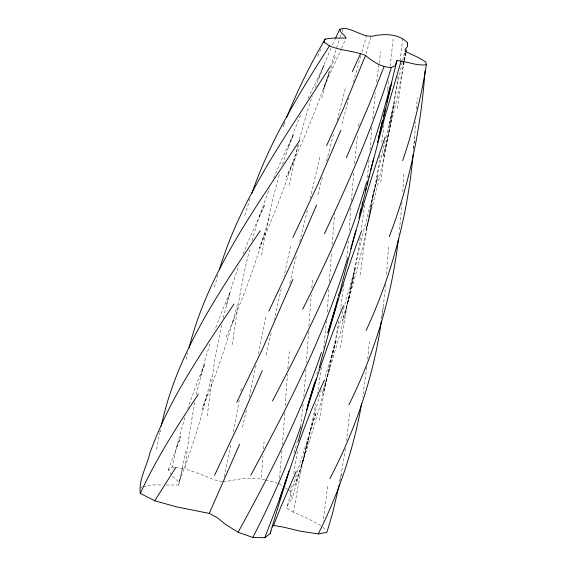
<?xml version="1.0" encoding="UTF-8"?>
<svg xmlns="http://www.w3.org/2000/svg" width="566" height="566" viewBox="0 0 566 566"><rect width="100%" height="100%" fill="white"/><g stroke="black" fill="none" stroke-linecap="round" stroke-linejoin="round"><path stroke-width="0.42" stroke-dasharray="2.83 2.12" d="M416.555 109.033L417.184 97.72M402.808 191.824L403.947 172.609M388.502 246.875L386.465 275.748M284.719 412.671L282.484 444.664M308.541 331.45L306.468 362.431M308.902 326.158L311.236 294.78M285.179 405.822L287.443 374.112M305.994 369.365L303.829 396.377M329.419 281.67L331.527 251.545M413.696 148.207L415.762 122.086M328.867 289.41L327.028 313.691M264.598 479.819L261.209 478.921L262.942 455.885M349.137 230.567L350.998 206.689M351.451 200.788L353.842 171.456M402.023 202.303L399.469 230.22M263.501 448.88L264.067 441.876M332.044 244.54L334.725 213.594M281.974 450.833L279.399 479.381M348.26 240.96L346.76 257.509M385.58 286.24L385.729 284.493M287.846 368.89L289.339 351.677M311.838 287.924L312.517 280.212M371.968 127.421L369.888 150.754M354.542 163.723L357.585 134.842M369.06 160.079L367.037 181.552M367.737 359.049L369.442 340.69M303.114 404.018L300.751 426.226M326.469 320.667L323.794 347.757M372.775 118.719L375.385 92.958M387.781 89.074L388.778 79.424M349.569 413.81L346.555 440.836M387.512 91.65L387.689 89.952M390.144 66.335L393.405 37.094M381.972 316.734L385.51 287.118M413.074 152.325L413.357 149.757M413.449 148.9L414.652 137.764M383.918 124.888L381.597 143.906M343.923 284.125L340.527 309.68M222.261 481.694L214.153 479.749L200.916 474.35L184.898 468.825L189.737 431.051L194.959 401.407M207.177 415.96L214.804 359.304L221.907 322.995M364.511 205.041L361.334 229.98M327.643 486.406L323.101 521.116M397.389 108.665L403.855 60.916M366.846 366.902L362.679 397.304M376.652 81.936L378.965 64.05M360.365 274.779C365.318 229.683 374.381 185.167 385.092 141.118M402.751 38.53L400.035 60.534M358.632 126.466L359.261 121.435M166.27 484.991L178.637 485.027L186.455 448.909M345.522 448.661L340.145 480.626M380.805 182.174C385.97 138.599 394.827 95.576 404.386 52.779M321.417 367.419L317.583 393.257M232.442 344.567C236.73 312.177 241.746 279.802 249.988 248.156M380.055 155.233C372.64 211.472 358.929 266.678 342.246 320.837C351.274 293.521 356.007 265.093 360.415 236.737M340.576 347.743C347.793 289.438 362.87 232.548 378.116 175.934L372.393 197.944L373.065 194.937L368.77 217.004M379.093 63.18L380.727 51.81M398.025 75.894C391.198 127.718 380.295 178.955 366.16 229.265L372.018 204.432M338.758 320.823C329.971 376.878 313.437 431.349 294.879 484.85C304.833 458.623 310.734 431.151 315.793 403.629M403.99 60.053L405.355 51.435M319.387 420.453C326.992 368.558 340.647 317.823 355.307 267.541L350.057 289.983M297.454 451.222L293.697 473.678M320.844 525.517L308.194 518.718L293.683 512.315C300.03 470.912 309.482 430.026 321.339 389.868M404.464 60.859L405.808 53.133M239.298 399.815L233.093 433.209M240.805 391.184L241.257 388.594M261.605 255.117C266.303 227.603 271.822 200.173 279.802 173.401M392.288 113.893L387.901 137.849L383.09 156.902L396.759 99.729L404.152 62.585M381.081 319.04L383.316 307.182M156.584 449.319L159.761 432.672M265.702 317.137L257.99 356.198M293.683 512.315L286.707 507.943L288.25 504.087L292.155 498.653L290.316 491.189L291.603 484.517M404.018 61.347L403.211 65.557L406.063 52.695M404.181 60.505L405.645 52.928M230.758 445.095L224.129 476.897M289.042 185.351L298.077 144.698M256.051 365.424L248.792 399.023M290.5 246.16L284.005 276.378M171.675 474.931L168.159 470.006L172.149 466.886L176.068 449.008L185.521 415.012M398.832 234.543L399.207 232.838M242.531 427.33L246.507 409.374M353.722 275.89L347.998 301.565L349.611 295.537L339.918 334.796L322.478 393.186L329.766 367.277M389.5 124.796L394.276 103.33L385.503 139.399M281.231 288.872L274.291 319.387M178.637 485.027L182.783 467.021M266.091 355.087L271.34 332.192M196.31 394.509L205.175 359.276L210.545 342.112M319.818 157.291L310.317 198.029M160.305 430.195L159.923 431.837L160.928 428.512M172.68 476.339L179.005 482.232C192.369 447.862 203.321 412.557 211.309 376.553M289.792 283.325L296.634 254.728M307.366 210.41L299.725 242.007M304.515 454.533L309.977 431.667L316.245 412.473L297.794 469.865L286.707 507.943M223.16 317.943L231.275 287.952L238.958 265.27M317.929 194.584L322.408 177.002M299.386 139.611L306.609 113.568L312.177 96.277M186.122 359.304L187.82 352.724M326.547 160.992L333.607 133.809M337.11 120.289L345.585 87.482M321.651 98.201L329.108 71.146M252.004 240.635L258.86 217.507L269.381 188.535M308.505 439.152L301.452 465.5L303.581 459.054L292.155 498.653M341.963 123.933L348.953 98.166M207.071 394.523L201.949 409.324C216.198 375.293 228.183 340.315 237.395 304.586M316.734 374.473L318.347 368.53M330.12 362.785L336.374 340.046L324.728 378.272M353.354 82.268L361.158 54.506M214.415 287.203L217.917 274.857M361.879 51.966L366.45 35.899M339.154 482.175L341.546 473.77M366.039 53.784L370.978 36.486M294.002 452.842L297.376 441.063M226.152 336.89C243.79 297.532 258.322 256.815 269.77 215.236M226.287 305.322L230.206 292.014L223.11 308.527L214.825 330.035M330.339 66.958L339.833 38.078M244.71 215.533L250.151 198.249M264.655 233.015L259.348 248.184C274.609 214.351 287.585 179.535 298.841 144.189M282.498 164.281L294.115 131.022L300.9 114.318M200.435 376.73L204.807 363.846L197.923 380.437L187.7 408.532M315.368 87.348L324.919 62.416L331.726 46.575M340.124 37.264L341.001 34.823M342.168 31.562L343.336 28.3M293.054 161.834L286.502 176.889C305.194 137.595 320.88 96.963 335.341 55.949M168.159 470.006L180.986 436.428L176.068 449.008M329.03 73.53L323.094 89.336L341.291 49.001M232.555 322.415L233.482 319.988M284.917 122.114L282.993 127.017L284.882 122.256M243.097 254.049L249.889 237.43L264.916 204.63L258.86 217.507M318.276 79.233L324.077 65.076L307.501 99.368M273.569 178.226L285.766 150.761L293.697 134.439L287.882 147.931M341.631 48.223L346.003 38.035M317.759 56.253L320.802 49.214M332.433 44.997L335.334 38.714M140.495 487.312L142.215 486.944M143.071 486.753L151.667 484.892L162.838 484.97M223.075 481.892L243.762 478.397L261.209 478.921M172.149 466.886L174.703 467.275M175.552 467.403L184.898 468.825M265.44 480.046L277.29 483.194M278.981 483.64L282.526 485.996M285.356 487.885L287.486 489.3M288.193 489.774L290.316 491.189M322.846 526.974L325.91 530.936"/><path stroke-width="0.85" d="M335.695 37.929L339.685 29.29L343.336 28.3C354.641 28.781 364.483 39.125 375.923 35.432C386.712 33.677 399.709 34.363 407.591 42.832L407.393 46.688L405.136 49.362L405.355 51.435L419.01 57.909L425.795 62.019L426.361 64.75C421.182 97.317 413.215 129.416 402.688 160.666M425.08 70.693C420.977 127.364 409.742 183.674 389.203 236.744M413.145 154.292C407.697 215.122 391.842 274.906 366.188 330.346M398.414 238.909C391.877 296.626 374.607 352.866 348.875 404.881M381.357 321.071C373.751 376.171 355.526 429.46 329.851 478.709M234.027 303.984C212.2 336.544 189.971 368.961 171.654 403.678C163.298 419.816 155.876 436.428 149.714 453.536C146.686 466.681 138.536 479.685 140.304 493.425L154.73 500.754L176.344 506.825L209.264 513.404L217.309 517.699L225.735 524.533L238.123 532.259L252.875 537.481L264.81 537.7L270.265 533.42L270.605 531.106M406.105 51.414L406.402 49.702M407.294 44.544L407.591 42.832M361.646 403.374C353.877 448.767 338.878 492.774 318.269 533.929L300.772 531.262L283.538 527.151L273.562 525.432L272.055 526.996M339.437 484.057L332.645 512.994L326.929 532.259L318.269 533.929M391.764 82.495L382.503 122.405M377.529 142.391L382.581 120.608L378.385 138.635M383.564 116.377L384.165 113.823M384.562 112.125L385.361 108.722M386.96 101.908L388.163 96.821M161.275 426.085C176.571 353.382 219.431 291.193 260.303 230.687M388.566 95.138L389.373 91.756M389.776 90.065L396.915 60.64C406.834 61.185 416.286 66.088 426.361 64.75M373.758 158.452L358.936 218.264M359.743 213.934L361.002 208.812M362.049 204.545L362.679 201.984M365.417 190.919L366.053 188.379M367.108 184.148L367.744 181.608M368.806 177.37L369.442 174.83M385.22 137.014C367.136 188.259 352.844 240.67 339.543 293.322M189.086 347.793C208.529 270.562 257.141 205.925 299.81 140.255M370.518 170.628L384.746 117.353L401.131 60.972M337.852 297.9L333.89 313.161L327.87 332.893L335.206 308.222M338.291 296.209L338.949 293.662M390.292 85.636C370.787 163.616 338.829 237.727 302.647 309.277M350.75 248.877L355.83 230.539M361.66 230.808C344.538 275.437 331.478 321.417 319.316 367.596M329.122 329.872L330.551 324.863M298.247 441.112C310.564 395.082 325.075 349.625 343.491 305.647M324.46 379.991C301.536 429.325 285.427 481.298 270.265 533.42M314.661 382.107L307.366 406.996L313.522 387.349M330.792 324.028L331.527 321.552M332.023 319.896L336.466 305.024M366.591 182.174C344.772 258.881 309.284 330.622 272.465 401.039M306.475 410.208L307.232 407.725M307.734 406.077L309.503 400.289M396.915 60.64L395.337 65.67L391.325 67.488C373.942 124.768 349.951 179.74 324.382 233.772M347.602 257.962C325.061 334.343 288.363 405.327 250.83 475.199M310.522 396.992L316.309 379.001M284.387 484.97L288.922 471.068M219.311 269.925C241.661 195.242 288.83 132.055 329.921 66.972M264.81 537.7L279.392 499.665L287.74 474.832M279.392 499.665L286.049 480.293M321.438 352.455C300.405 415.288 269.883 474.301 238.123 532.259M251.905 193.346C269.982 140.474 299.633 92.697 329.504 45.839C341.029 50.94 354.054 50.678 365.579 55.454C372.902 61.63 381.399 67.389 391.325 67.488M300.801 426.474C287.5 464.559 271.241 501.575 252.875 537.481M384.059 66.576L369.492 103.776L346.364 157.751M286.849 117.204C297.468 90.171 310.522 64.092 325.188 39.04L333.006 38.106L346.003 38.035L344.85 35.983L341.149 32.481L339.685 29.29M273.562 525.432L280.715 507.256L296.195 471.485M365.579 55.454L342.968 109.606L326.575 145.674M340.817 130.293L318.057 183.823L292.919 237.479M316.613 204.92L293.825 257.855L268.885 311.123M292.94 279.321L262.32 349.272L236.772 402.256M323.837 42.167L325.188 39.04M262.291 370.645L239.411 422.738L214.486 475.44M239.581 444.317L209.264 513.404M352.377 71.592L360.669 53.423M140.304 493.425C156.315 458.488 177.193 426.106 198.376 394.134M154.73 500.754L175.849 467.431M323.405 41.863L329.504 45.839"/></g></svg>
